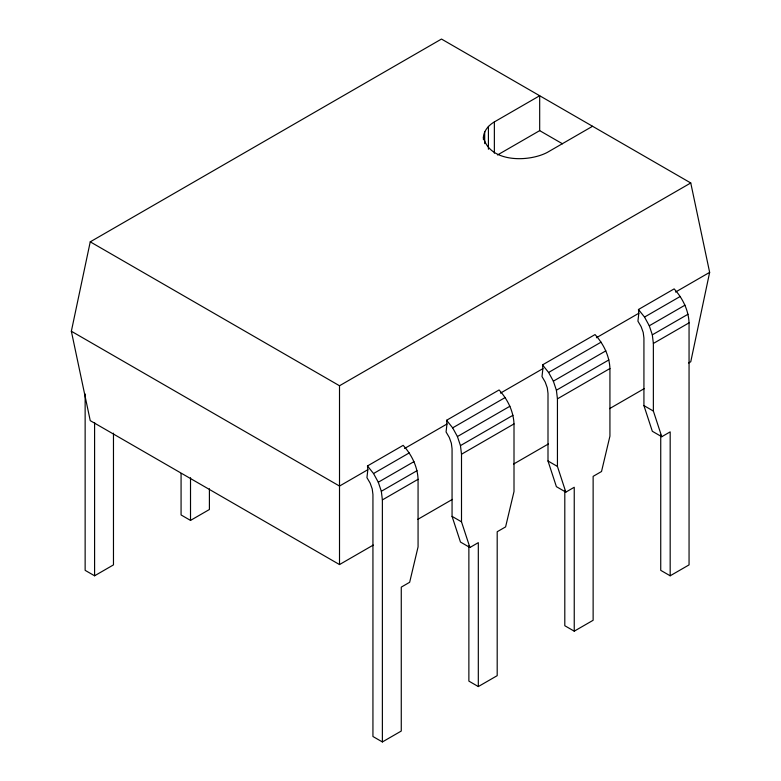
<?xml version="1.0" encoding="UTF-8"?>
<svg xmlns="http://www.w3.org/2000/svg" width="781" height="781" viewBox="0 0 781 781"><rect width="100%" height="100%" fill="white"/><g stroke="black" fill="none" stroke-linecap="round" stroke-linejoin="round"><path stroke-width="1.17" d="M367.841 469.703L366.943 477.64L370.155 483.127L372.225 488.926L372.937 494.451L372.937 736.503L382.378 741.95L401.268 731.045L401.268 587.127L409.664 582.275L418.069 546.895L418.069 479.3C417.552 466.579 411.646 454.649 403.152 445.346L367.47 465.954L367.841 469.703L339.51 486.065L71.354 331.242L90.245 241.837L441.49 39.05L690.755 182.969L709.646 272.364L690.755 361.769L688.647 362.989M478.314 686.567L497.194 675.663L497.194 531.744L505.6 526.892L514.005 491.513L514.005 423.917C513.488 411.196 507.572 399.267 499.088 389.963L446.586 420.276L446.966 424.024L446.068 431.961L449.28 437.438L451.35 443.237L452.062 448.772L452.062 516.368L460.468 542.043L469.908 547.501L478.314 542.649L478.314 686.567L468.873 681.11L468.873 545.734M574.24 631.175L593.13 620.28L593.13 476.361L601.526 471.509L609.932 436.13L609.932 368.534C609.414 355.814 603.508 343.884 595.024 334.58L542.522 364.883L542.893 368.642L542.004 376.569L545.216 382.055L547.286 387.854L547.998 393.39L547.998 460.985L556.394 486.661L565.835 492.118L574.24 487.266L574.24 631.175L564.8 625.727L564.8 490.351M670.176 575.792L689.057 564.888L689.057 322.846C688.539 310.125 682.633 298.196 674.14 288.892L638.458 309.501L638.829 313.249L637.931 321.186L641.142 326.673L643.212 332.472L643.925 338.007L643.925 405.603L652.33 431.278L661.771 436.725L670.176 431.873L670.176 575.792L660.736 570.345L660.736 434.958M483.41 139.584C482.756 131.93 488.066 125.565 494.363 121.914L539.681 95.741L539.681 130.632L497.526 154.97M592.564 126.268L547.237 152.441C528.415 162.302 489.482 162.673 483.41 137.173M90.245 241.837L339.51 385.755L690.755 182.969M85.139 393.975L85.139 570.345L94.589 575.792L113.47 564.888L113.47 433.172M181.075 473.491L181.075 514.952L190.515 520.41L209.406 509.505L209.406 488.769M404.568 448.499L446.966 424.024M500.494 393.116L542.893 368.642M596.43 337.734L638.829 313.249M675.555 292.055L709.646 272.364M367.47 465.954L373.533 473.53L409.224 452.921M446.586 420.276L452.658 427.851L505.161 397.539M542.522 364.883L548.594 372.459L601.087 342.156M638.458 309.501L644.52 317.076L680.212 296.468M382.378 741.95L382.378 499.908L381.333 491.288L378.297 482.228L413.989 461.63M469.908 547.501L461.503 521.825L461.503 454.23L460.458 445.609L457.422 436.55L509.925 406.237M565.835 492.118L557.439 466.433L557.439 398.837L556.394 390.227L553.358 381.167L605.851 350.854M661.771 436.725L653.365 411.05L653.365 343.455L652.32 334.834L649.284 325.775L684.976 305.176M381.333 491.288L417.025 470.689M460.458 445.609L512.961 415.297M556.394 390.227L608.887 359.914M652.32 334.834L688.012 314.235M382.378 499.908L418.069 479.3M461.503 454.23L514.005 423.917M557.439 398.837L609.932 368.534M653.365 343.455L689.057 322.846M71.354 331.242L90.245 420.647L339.51 564.565L373.269 545.07M417.571 519.492L452.375 499.401M513.556 464.08L548.36 443.979M609.541 408.658L644.345 388.567M539.681 130.632L562.496 143.802M643.925 405.603L653.365 411.05M547.998 460.985L557.439 466.433M452.062 516.368L461.503 521.825M644.52 317.076L649.284 325.775M548.594 372.459L553.358 381.167M452.658 427.851L457.422 436.55M373.533 473.53L378.297 482.228M494.363 121.914L494.363 153.193M488.418 126.385L488.418 149.239M484.689 131.589L484.689 143.616M339.51 385.755L339.51 564.565M190.515 477.718L190.515 520.41M94.589 422.541L94.589 575.792"/></g></svg>
